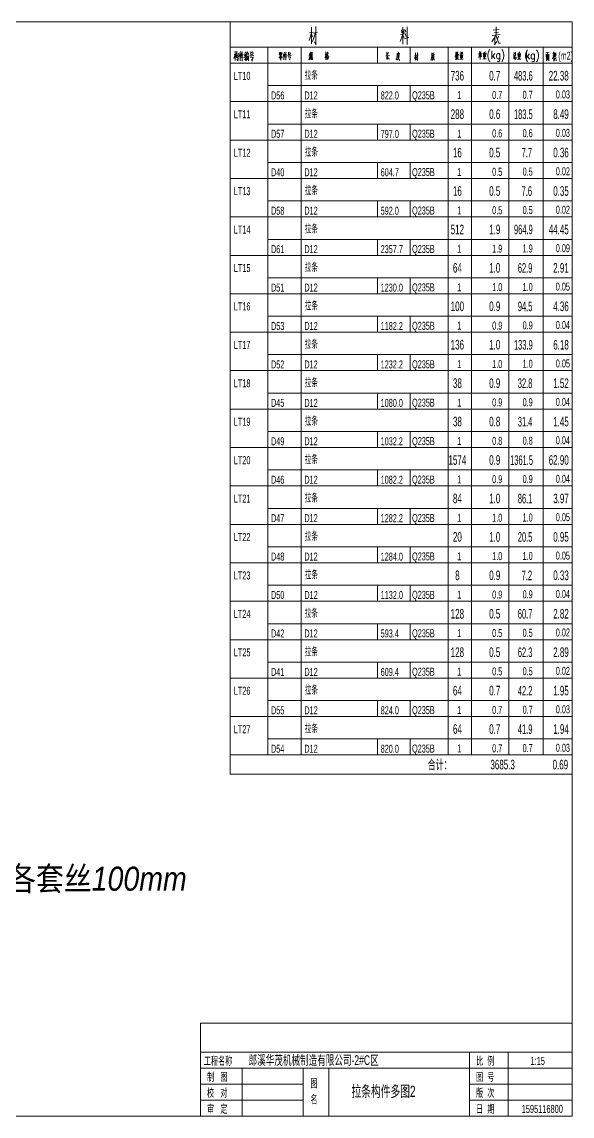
# Model space of a CAD drawing. Header units: millimetres. Extents: x 244 to 1338, y 137 to 547.
# Drawn here: x 1131.6 to 1337.8, y 137 to 547 of the extents above; entities that cross this region are included whole.
import ezdxf

# ---------------------------------------------------------------- set-up
doc = ezdxf.new("R2010")
doc.units = ezdxf.units.MM
doc.linetypes.add('XKITLINE00', pattern=[0])
doc.layers.add('DrawingSheet', color=5, linetype='Continuous', lineweight=0)
doc.layers.add('OtherObjectType', color=1, linetype='Continuous', lineweight=0)
doc.styles.add('Arial Italic', font='ariali.ttf')
doc.styles.add('宋体', font='arial.ttf')

msp = doc.modelspace()

# ---------------------------------------------------------------- linework, layer by layer
at = {"layer": 'DrawingSheet', "color": 5, "linetype": 'XKITLINE00', "lineweight": 0}
for p, q in [((1337.76, 546.98), (753.76, 546.98)), ((1337.76, 136.98), (1337.76, 546.98)), ((753.76, 136.98), (1337.76, 136.98))]:
    msp.add_line(p, q, dxfattribs=at)
at = {"layer": 'OtherObjectType', "color": 6, "linetype": 'XKITLINE00', "lineweight": 0}
for p, q in [((1209.6, 546.98), (1209.6, 531.5)), ((1209.6, 537.5), (1337.76, 537.5)), ((1223.76, 537.5), (1223.76, 531.5)), ((1236.24, 537.5), (1236.24, 531.5)), ((1264.8, 537.5), (1264.8, 531.5)), ((1277.04, 537.5), (1277.04, 531.5)), ((1291.32, 537.5), (1291.32, 531.5)), ((1300.08, 537.5), (1300.08, 531.5)), ((1314, 537.5), (1314, 531.5)), ((1326.96, 537.5), (1326.96, 531.5)), ((1209.6, 531.5), (1209.6, 523.1)), ((1337.76, 531.5), (1209.6, 531.5)), ((1223.76, 531.5), (1223.76, 523.1)), ((1236.24, 531.5), (1236.24, 523.1)), ((1291.32, 531.5), (1291.32, 523.1)), ((1300.08, 531.5), (1300.08, 523.1)), ((1314, 531.5), (1314, 523.1)), ((1326.96, 531.5), (1326.96, 523.1)), ((1209.6, 523.1), (1209.6, 517.1)), ((1223.76, 523.1), (1223.76, 517.1)), ((1223.76, 523.1), (1337.76, 523.1)), ((1236.24, 523.1), (1236.24, 517.1)), ((1264.8, 523.1), (1264.8, 517.1)), ((1277.04, 523.1), (1277.04, 517.1)), ((1291.32, 523.1), (1291.32, 517.1)), ((1300.08, 523.1), (1300.08, 517.1)), ((1314, 523.1), (1314, 517.1)), ((1326.96, 523.1), (1326.96, 517.1)), ((1209.6, 517.1), (1209.6, 508.7)), ((1337.76, 517.1), (1209.6, 517.1)), ((1223.76, 517.1), (1337.76, 517.1)), ((1223.76, 517.1), (1223.76, 508.7)), ((1236.24, 517.1), (1236.24, 508.7)), ((1291.32, 517.1), (1291.32, 508.7)), ((1300.08, 517.1), (1300.08, 508.7)), ((1314, 517.1), (1314, 508.7)), ((1326.96, 517.1), (1326.96, 508.7)), ((1209.6, 508.7), (1209.6, 502.7)), ((1223.76, 508.7), (1223.76, 502.7)), ((1223.76, 508.7), (1337.76, 508.7)), ((1236.24, 508.7), (1236.24, 502.7)), ((1264.8, 508.7), (1264.8, 502.7)), ((1277.04, 508.7), (1277.04, 502.7)), ((1291.32, 508.7), (1291.32, 502.7)), ((1300.08, 508.7), (1300.08, 502.7)), ((1314, 508.7), (1314, 502.7)), ((1326.96, 508.7), (1326.96, 502.7)), ((1209.6, 502.7), (1209.6, 494.3)), ((1337.76, 502.7), (1209.6, 502.7)), ((1223.76, 502.7), (1337.76, 502.7)), ((1223.76, 502.7), (1223.76, 494.3)), ((1236.24, 502.7), (1236.24, 494.3)), ((1291.32, 502.7), (1291.32, 494.3)), ((1300.08, 502.7), (1300.08, 494.3)), ((1314, 502.7), (1314, 494.3)), ((1326.96, 502.7), (1326.96, 494.3)), ((1209.6, 494.3), (1209.6, 488.3)), ((1223.76, 494.3), (1223.76, 488.3)), ((1223.76, 494.3), (1337.76, 494.3)), ((1236.24, 494.3), (1236.24, 488.3)), ((1264.8, 494.3), (1264.8, 488.3)), ((1277.04, 494.3), (1277.04, 488.3)), ((1291.32, 494.3), (1291.32, 488.3)), ((1300.08, 494.3), (1300.08, 488.3)), ((1314, 494.3), (1314, 488.3)), ((1326.96, 494.3), (1326.96, 488.3)), ((1209.6, 488.3), (1209.6, 479.9)), ((1337.76, 488.3), (1209.6, 488.3)), ((1223.76, 488.3), (1337.76, 488.3)), ((1223.76, 488.3), (1223.76, 479.9)), ((1236.24, 488.3), (1236.24, 479.9)), ((1291.32, 488.3), (1291.32, 479.9)), ((1300.08, 488.3), (1300.08, 479.9)), ((1314, 488.3), (1314, 479.9)), ((1326.96, 488.3), (1326.96, 479.9)), ((1209.6, 479.9), (1209.6, 473.9)), ((1223.76, 479.9), (1223.76, 473.9)), ((1223.76, 479.9), (1337.76, 479.9)), ((1236.24, 479.9), (1236.24, 473.9)), ((1264.8, 479.9), (1264.8, 473.9)), ((1277.04, 479.9), (1277.04, 473.9)), ((1291.32, 479.9), (1291.32, 473.9)), ((1300.08, 479.9), (1300.08, 473.9)), ((1314, 479.9), (1314, 473.9)), ((1326.96, 479.9), (1326.96, 473.9)), ((1209.6, 473.9), (1209.6, 465.5)), ((1337.76, 473.9), (1209.6, 473.9)), ((1223.76, 473.9), (1337.76, 473.9)), ((1223.76, 473.9), (1223.76, 465.5)), ((1236.24, 473.9), (1236.24, 465.5)), ((1291.32, 473.9), (1291.32, 465.5)), ((1300.08, 473.9), (1300.08, 465.5)), ((1314, 473.9), (1314, 465.5)), ((1326.96, 473.9), (1326.96, 465.5)), ((1209.6, 465.5), (1209.6, 459.5)), ((1223.76, 465.5), (1223.76, 459.5)), ((1223.76, 465.5), (1337.76, 465.5)), ((1236.24, 465.5), (1236.24, 459.5)), ((1264.8, 465.5), (1264.8, 459.5)), ((1277.04, 465.5), (1277.04, 459.5)), ((1291.32, 465.5), (1291.32, 459.5)), ((1300.08, 465.5), (1300.08, 459.5)), ((1314, 465.5), (1314, 459.5)), ((1326.96, 465.5), (1326.96, 459.5)), ((1209.6, 459.5), (1209.6, 451.1)), ((1337.76, 459.5), (1209.6, 459.5)), ((1223.76, 459.5), (1337.76, 459.5)), ((1223.76, 459.5), (1223.76, 451.1)), ((1236.24, 459.5), (1236.24, 451.1)), ((1291.32, 459.5), (1291.32, 451.1)), ((1300.08, 459.5), (1300.08, 451.1)), ((1314, 459.5), (1314, 451.1)), ((1326.96, 459.5), (1326.96, 451.1)), ((1209.6, 451.1), (1209.6, 445.1)), ((1223.76, 451.1), (1223.76, 445.1)), ((1223.76, 451.1), (1337.76, 451.1)), ((1236.24, 451.1), (1236.24, 445.1)), ((1264.8, 451.1), (1264.8, 445.1)), ((1277.04, 451.1), (1277.04, 445.1)), ((1291.32, 451.1), (1291.32, 445.1)), ((1300.08, 451.1), (1300.08, 445.1)), ((1314, 451.1), (1314, 445.1)), ((1326.96, 451.1), (1326.96, 445.1)), ((1209.6, 445.1), (1209.6, 436.7)), ((1337.76, 445.1), (1209.6, 445.1)), ((1223.76, 445.1), (1337.76, 445.1)), ((1223.76, 445.1), (1223.76, 436.7)), ((1236.24, 445.1), (1236.24, 436.7)), ((1291.32, 445.1), (1291.32, 436.7)), ((1300.08, 445.1), (1300.08, 436.7)), ((1314, 445.1), (1314, 436.7)), ((1326.96, 445.1), (1326.96, 436.7)), ((1209.6, 436.7), (1209.6, 430.7)), ((1223.76, 436.7), (1223.76, 430.7)), ((1223.76, 436.7), (1337.76, 436.7)), ((1236.24, 436.7), (1236.24, 430.7)), ((1264.8, 436.7), (1264.8, 430.7)), ((1277.04, 436.7), (1277.04, 430.7)), ((1291.32, 436.7), (1291.32, 430.7)), ((1300.08, 436.7), (1300.08, 430.7)), ((1314, 436.7), (1314, 430.7)), ((1326.96, 436.7), (1326.96, 430.7)), ((1209.6, 430.7), (1209.6, 422.3)), ((1337.76, 430.7), (1209.6, 430.7)), ((1223.76, 430.7), (1337.76, 430.7)), ((1223.76, 430.7), (1223.76, 422.3)), ((1236.24, 430.7), (1236.24, 422.3)), ((1291.32, 430.7), (1291.32, 422.3)), ((1300.08, 430.7), (1300.08, 422.3)), ((1314, 430.7), (1314, 422.3)), ((1326.96, 430.7), (1326.96, 422.3)), ((1209.6, 422.3), (1209.6, 416.3)), ((1223.76, 422.3), (1223.76, 416.3)), ((1223.76, 422.3), (1337.76, 422.3)), ((1236.24, 422.3), (1236.24, 416.3)), ((1264.8, 422.3), (1264.8, 416.3)), ((1277.04, 422.3), (1277.04, 416.3)), ((1291.32, 422.3), (1291.32, 416.3)), ((1300.08, 422.3), (1300.08, 416.3)), ((1314, 422.3), (1314, 416.3)), ((1326.96, 422.3), (1326.96, 416.3)), ((1209.6, 416.3), (1209.6, 407.9)), ((1337.76, 416.3), (1209.6, 416.3)), ((1223.76, 416.3), (1337.76, 416.3)), ((1223.76, 416.3), (1223.76, 407.9)), ((1236.24, 416.3), (1236.24, 407.9)), ((1291.32, 416.3), (1291.32, 407.9)), ((1300.08, 416.3), (1300.08, 407.9)), ((1314, 416.3), (1314, 407.9)), ((1326.96, 416.3), (1326.96, 407.9)), ((1209.6, 407.9), (1209.6, 401.9)), ((1223.76, 407.9), (1223.76, 401.9)), ((1223.76, 407.9), (1337.76, 407.9)), ((1236.24, 407.9), (1236.24, 401.9)), ((1264.8, 407.9), (1264.8, 401.9)), ((1277.04, 407.9), (1277.04, 401.9)), ((1291.32, 407.9), (1291.32, 401.9)), ((1300.08, 407.9), (1300.08, 401.9)), ((1314, 407.9), (1314, 401.9)), ((1326.96, 407.9), (1326.96, 401.9)), ((1209.6, 401.9), (1209.6, 393.5)), ((1337.76, 401.9), (1209.6, 401.9)), ((1223.76, 401.9), (1337.76, 401.9)), ((1223.76, 401.9), (1223.76, 393.5)), ((1236.24, 401.9), (1236.24, 393.5)), ((1291.32, 401.9), (1291.32, 393.5)), ((1300.08, 401.9), (1300.08, 393.5)), ((1314, 401.9), (1314, 393.5)), ((1326.96, 401.9), (1326.96, 393.5)), ((1209.6, 393.5), (1209.6, 387.5)), ((1223.76, 393.5), (1223.76, 387.5)), ((1223.76, 393.5), (1337.76, 393.5)), ((1236.24, 393.5), (1236.24, 387.5)), ((1264.8, 393.5), (1264.8, 387.5)), ((1277.04, 393.5), (1277.04, 387.5)), ((1291.32, 393.5), (1291.32, 387.5)), ((1300.08, 393.5), (1300.08, 387.5)), ((1314, 393.5), (1314, 387.5)), ((1326.96, 393.5), (1326.96, 387.5)), ((1209.6, 387.5), (1209.6, 379.1)), ((1337.76, 387.5), (1209.6, 387.5)), ((1223.76, 387.5), (1337.76, 387.5)), ((1223.76, 387.5), (1223.76, 379.1)), ((1236.24, 387.5), (1236.24, 379.1)), ((1291.32, 387.5), (1291.32, 379.1)), ((1300.08, 387.5), (1300.08, 379.1)), ((1314, 387.5), (1314, 379.1)), ((1326.96, 387.5), (1326.96, 379.1)), ((1209.6, 379.1), (1209.6, 373.1)), ((1223.76, 379.1), (1223.76, 373.1)), ((1223.76, 379.1), (1337.76, 379.1)), ((1236.24, 379.1), (1236.24, 373.1)), ((1264.8, 379.1), (1264.8, 373.1)), ((1277.04, 379.1), (1277.04, 373.1)), ((1291.32, 379.1), (1291.32, 373.1)), ((1300.08, 379.1), (1300.08, 373.1)), ((1314, 379.1), (1314, 373.1)), ((1326.96, 379.1), (1326.96, 373.1)), ((1209.6, 373.1), (1209.6, 364.7)), ((1337.76, 373.1), (1209.6, 373.1)), ((1223.76, 373.1), (1337.76, 373.1)), ((1223.76, 373.1), (1223.76, 364.7)), ((1236.24, 373.1), (1236.24, 364.7)), ((1291.32, 373.1), (1291.32, 364.7)), ((1300.08, 373.1), (1300.08, 364.7)), ((1314, 373.1), (1314, 364.7)), ((1326.96, 373.1), (1326.96, 364.7)), ((1209.6, 364.7), (1209.6, 358.7)), ((1223.76, 364.7), (1223.76, 358.7)), ((1223.76, 364.7), (1337.76, 364.7)), ((1236.24, 364.7), (1236.24, 358.7)), ((1264.8, 364.7), (1264.8, 358.7)), ((1277.04, 364.7), (1277.04, 358.7)), ((1291.32, 364.7), (1291.32, 358.7)), ((1300.08, 364.7), (1300.08, 358.7)), ((1314, 364.7), (1314, 358.7)), ((1326.96, 364.7), (1326.96, 358.7)), ((1209.6, 358.7), (1209.6, 350.3)), ((1337.76, 358.7), (1209.6, 358.7)), ((1223.76, 358.7), (1337.76, 358.7)), ((1223.76, 358.7), (1223.76, 350.3)), ((1236.24, 358.7), (1236.24, 350.3)), ((1291.32, 358.7), (1291.32, 350.3)), ((1300.08, 358.7), (1300.08, 350.3)), ((1314, 358.7), (1314, 350.3)), ((1326.96, 358.7), (1326.96, 350.3)), ((1209.6, 350.3), (1209.6, 344.3)), ((1223.76, 350.3), (1223.76, 344.3)), ((1223.76, 350.3), (1337.76, 350.3)), ((1236.24, 350.3), (1236.24, 344.3)), ((1264.8, 350.3), (1264.8, 344.3)), ((1277.04, 350.3), (1277.04, 344.3)), ((1291.32, 350.3), (1291.32, 344.3)), ((1300.08, 350.3), (1300.08, 344.3)), ((1314, 350.3), (1314, 344.3)), ((1326.96, 350.3), (1326.96, 344.3)), ((1209.6, 344.3), (1209.6, 335.9)), ((1337.76, 344.3), (1209.6, 344.3)), ((1223.76, 344.3), (1337.76, 344.3)), ((1223.76, 344.3), (1223.76, 335.9)), ((1236.24, 344.3), (1236.24, 335.9)), ((1291.32, 344.3), (1291.32, 335.9)), ((1300.08, 344.3), (1300.08, 335.9)), ((1314, 344.3), (1314, 335.9)), ((1326.96, 344.3), (1326.96, 335.9)), ((1209.6, 335.9), (1209.6, 329.9)), ((1223.76, 335.9), (1223.76, 329.9)), ((1223.76, 335.9), (1337.76, 335.9)), ((1236.24, 335.9), (1236.24, 329.9)), ((1264.8, 335.9), (1264.8, 329.9)), ((1277.04, 335.9), (1277.04, 329.9)), ((1291.32, 335.9), (1291.32, 329.9)), ((1300.08, 335.9), (1300.08, 329.9)), ((1314, 335.9), (1314, 329.9)), ((1326.96, 335.9), (1326.96, 329.9)), ((1209.6, 329.9), (1209.6, 321.5)), ((1337.76, 329.9), (1209.6, 329.9)), ((1223.76, 329.9), (1337.76, 329.9)), ((1223.76, 329.9), (1223.76, 321.5)), ((1236.24, 329.9), (1236.24, 321.5)), ((1291.32, 329.9), (1291.32, 321.5)), ((1300.08, 329.9), (1300.08, 321.5)), ((1314, 329.9), (1314, 321.5)), ((1326.96, 329.9), (1326.96, 321.5)), ((1209.6, 321.5), (1209.6, 315.5)), ((1223.76, 321.5), (1223.76, 315.5)), ((1223.76, 321.5), (1337.76, 321.5)), ((1236.24, 321.5), (1236.24, 315.5)), ((1264.8, 321.5), (1264.8, 315.5)), ((1277.04, 321.5), (1277.04, 315.5)), ((1291.32, 321.5), (1291.32, 315.5)), ((1300.08, 321.5), (1300.08, 315.5)), ((1314, 321.5), (1314, 315.5)), ((1326.96, 321.5), (1326.96, 315.5)), ((1209.6, 315.5), (1209.6, 307.1)), ((1337.76, 315.5), (1209.6, 315.5)), ((1223.76, 315.5), (1337.76, 315.5)), ((1223.76, 315.5), (1223.76, 307.1)), ((1236.24, 315.5), (1236.24, 307.1)), ((1291.32, 315.5), (1291.32, 307.1)), ((1300.08, 315.5), (1300.08, 307.1)), ((1314, 315.5), (1314, 307.1)), ((1326.96, 315.5), (1326.96, 307.1)), ((1209.6, 307.1), (1209.6, 301.1)), ((1223.76, 307.1), (1223.76, 301.1)), ((1223.76, 307.1), (1337.76, 307.1)), ((1236.24, 307.1), (1236.24, 301.1)), ((1264.8, 307.1), (1264.8, 301.1)), ((1277.04, 307.1), (1277.04, 301.1)), ((1291.32, 307.1), (1291.32, 301.1)), ((1300.08, 307.1), (1300.08, 301.1)), ((1314, 307.1), (1314, 301.1)), ((1326.96, 307.1), (1326.96, 301.1)), ((1209.6, 301.1), (1209.6, 292.7)), ((1337.76, 301.1), (1209.6, 301.1)), ((1223.76, 301.1), (1337.76, 301.1)), ((1223.76, 301.1), (1223.76, 292.7)), ((1236.24, 301.1), (1236.24, 292.7)), ((1291.32, 301.1), (1291.32, 292.7)), ((1300.08, 301.1), (1300.08, 292.7)), ((1314, 301.1), (1314, 292.7)), ((1326.96, 301.1), (1326.96, 292.7)), ((1209.6, 292.7), (1209.6, 286.7)), ((1223.76, 292.7), (1223.76, 286.7)), ((1223.76, 292.7), (1337.76, 292.7)), ((1236.24, 292.7), (1236.24, 286.7)), ((1264.8, 292.7), (1264.8, 286.7)), ((1277.04, 292.7), (1277.04, 286.7)), ((1291.32, 292.7), (1291.32, 286.7)), ((1300.08, 292.7), (1300.08, 286.7)), ((1314, 292.7), (1314, 286.7)), ((1326.96, 292.7), (1326.96, 286.7)), ((1209.6, 286.7), (1209.6, 278.3)), ((1337.76, 286.7), (1209.6, 286.7)), ((1223.76, 286.7), (1337.76, 286.7)), ((1223.76, 286.7), (1223.76, 278.3)), ((1236.24, 286.7), (1236.24, 278.3)), ((1291.32, 286.7), (1291.32, 278.3)), ((1300.08, 286.7), (1300.08, 278.3)), ((1314, 286.7), (1314, 278.3)), ((1326.96, 286.7), (1326.96, 278.3)), ((1209.6, 278.3), (1209.6, 272.3)), ((1223.76, 278.3), (1223.76, 272.3)), ((1223.76, 278.3), (1337.76, 278.3)), ((1236.24, 278.3), (1236.24, 272.3)), ((1264.8, 278.3), (1264.8, 272.3)), ((1277.04, 278.3), (1277.04, 272.3)), ((1291.32, 278.3), (1291.32, 272.3)), ((1300.08, 278.3), (1300.08, 272.3)), ((1314, 278.3), (1314, 272.3)), ((1326.96, 278.3), (1326.96, 272.3)), ((1209.6, 272.3), (1209.6, 265.1)), ((1209.6, 272.3), (1337.76, 272.3)), ((1223.76, 272.3), (1337.76, 272.3)), ((1209.6, 265.1), (1337.76, 265.1))]:
    msp.add_line(p, q, dxfattribs=at)
at = {"layer": 'OtherObjectType', "color": 2, "linetype": 'XKITLINE00', "lineweight": 0}
for p, q in [((1239.24, 540.06), (1240.12, 542.87)), ((1240.72, 543.19), (1239.33, 542.87)), ((1240.12, 538.72), (1240.12, 545.05)), ((1240.64, 541.39), (1240.12, 542.44)), ((1240.9, 542.81), (1242.35, 543.11)), ((1241.68, 542.96), (1241.02, 540.96)), ((1241.8, 545.25), (1241.8, 538.34)), ((1273.5, 542.21), (1275.01, 542.5)), ((1273.79, 544.01), (1274.02, 542.87)), ((1274.4, 542.35), (1273.9, 540.87)), ((1274.4, 545.05), (1274.4, 538.63)), ((1274.4, 542.06), (1274.83, 541.1)), ((1274.89, 544.15), (1274.57, 542.44)), ((1274.78, 540.58), (1276.63, 541.25)), ((1275.24, 544.06), (1275.5, 543.19)), ((1275.24, 542.67), (1275.56, 541.54)), ((1275.97, 538.49), (1275.97, 545.11)), ((1310.8, 542.21), (1307.84, 541.83)), ((1308.22, 543.86), (1310.45, 544.15)), ((1308.51, 542.87), (1310.13, 543.11)), ((1309.23, 541.97), (1308.62, 540.87)), ((1309.23, 541.83), (1310.25, 539.07)), ((1309.29, 545.11), (1309.29, 542.06)), ((1310.28, 541.62), (1309.73, 540.49)), ((1241.02, 540.96), (1240.46, 539.68)), ((1241.8, 538.34), (1241.19, 539.53)), ((1273.9, 540.87), (1273.38, 539.68)), ((1308.62, 540.87), (1307.66, 539.45)), ((1308.74, 538.4), (1309.52, 539.68)), ((1308.85, 541.1), (1308.85, 538.58)), ((1310.25, 539.07), (1310.92, 539.07)), ((1198.56, 171.78), (1337.76, 171.78)), ((1198.56, 171.78), (1198.56, 136.98)), ((1337.76, 171.78), (1337.76, 136.98)), ((1198.56, 136.98), (1337.76, 136.98))]:
    msp.add_line(p, q, dxfattribs=at)
at = {"layer": 'OtherObjectType', "color": 4, "linetype": 'XKITLINE00', "lineweight": 0}
for p, q in [((1211.04, 533.27), (1211.53, 534.78)), ((1211.86, 534.93), (1211.1, 534.78)), ((1211.53, 535.96), (1211.53, 532.48)), ((1211.53, 534.45), (1211.76, 534.14)), ((1211.8, 534.06), (1211.99, 534.86)), ((1212.32, 533.62), (1211.86, 533.46)), ((1211.93, 533.5), (1212.21, 534.53)), ((1211.99, 534.86), (1212.19, 535.96)), ((1211.99, 534.89), (1212.69, 535.05)), ((1212.44, 533.35), (1212.24, 533.89)), ((1212.59, 533.42), (1212.48, 532.34)), ((1212.69, 535.2), (1212.59, 533.42)), ((1213.58, 535.88), (1212.96, 534.06)), ((1213.35, 535.13), (1213.35, 532.38)), ((1213.54, 533.62), (1214.7, 533.77)), ((1213.79, 534.57), (1213.6, 533.85)), ((1213.87, 535.4), (1213.79, 534.57)), ((1213.81, 534.57), (1214.59, 534.68)), ((1214.18, 535.92), (1214.18, 532.26)), ((1214.97, 534.37), (1215.36, 534.57)), ((1215.48, 533.89), (1214.97, 533.58)), ((1214.97, 532.9), (1215.48, 533.42)), ((1215.36, 535.73), (1215.03, 534.41)), ((1215.48, 534.86), (1215.03, 533.62)), ((1215.57, 533.19), (1215.3, 532.44)), ((1215.69, 533.89), (1215.57, 533.19)), ((1215.75, 535.53), (1215.69, 533.89)), ((1216.46, 534.68), (1215.71, 534.57)), ((1215.75, 532.51), (1215.71, 534.22)), ((1215.75, 535.2), (1216.43, 535.32)), ((1215.75, 534.02), (1216.54, 534.14)), ((1215.92, 533.38), (1216.41, 533.46)), ((1216.02, 534.02), (1216.02, 532.71)), ((1216.04, 535.92), (1216.2, 535.46)), ((1216.25, 532.71), (1216.29, 534.1)), ((1216.46, 535.4), (1216.41, 534.68)), ((1216.58, 534.22), (1216.52, 532.34)), ((1216.97, 534.26), (1218.52, 534.41)), ((1218.19, 533.73), (1217.35, 533.58)), ((1217.41, 535.88), (1217.41, 534.6)), ((1217.41, 535.57), (1218.12, 535.7)), ((1218.19, 534.86), (1217.41, 534.78)), ((1217.53, 534.29), (1217.41, 533.62)), ((1218.21, 533.85), (1217.86, 532.22)), ((1218.19, 535.8), (1218.13, 534.86)), ((1228.27, 533.88), (1227.84, 533.34)), ((1228.08, 535.33), (1227.98, 534.71)), ((1228.06, 535.14), (1229.12, 535.29)), ((1228.15, 534.83), (1228.42, 534.91)), ((1228.15, 534.54), (1228.42, 534.6)), ((1228.17, 535.47), (1228.97, 535.6)), ((1228.6, 534.48), (1228.27, 533.88)), ((1228.35, 533.45), (1228.81, 533.55)), ((1228.37, 533.14), (1228.77, 532.68)), ((1228.46, 533.98), (1228.62, 533.69)), ((1228.87, 533.61), (1228.54, 532.95)), ((1228.56, 535.51), (1228.56, 534.58)), ((1228.56, 534.36), (1229.16, 533.55)), ((1228.7, 534.91), (1228.97, 534.96)), ((1228.7, 534.6), (1228.97, 534.67)), ((1229.14, 535.39), (1229.04, 534.91)), ((1229.16, 533.55), (1229.26, 533.55)), ((1229.97, 535.62), (1229.47, 534.11)), ((1229.78, 535), (1229.78, 532.72)), ((1230.03, 534.18), (1229.89, 533.58)), ((1229.95, 533.74), (1230.92, 533.88)), ((1230.11, 534.88), (1230.03, 534.18)), ((1230.19, 534.54), (1230.83, 534.64)), ((1230.48, 535.66), (1230.48, 532.62)), ((1231.17, 534.27), (1232.45, 534.4)), ((1232.18, 533.84), (1231.5, 533.71)), ((1231.54, 535.62), (1231.54, 534.58)), ((1231.54, 535.37), (1232.16, 535.43)), ((1232.18, 534.77), (1231.54, 534.71)), ((1231.64, 534.31), (1231.54, 533.74)), ((1231.91, 532.58), (1231.7, 533.11)), ((1232.22, 533.94), (1231.91, 532.58)), ((1232.18, 535.56), (1232.14, 534.77)), ((1239.36, 533.38), (1239.12, 532.78)), ((1239.78, 534.41), (1239.16, 534.29)), ((1239.22, 534.88), (1239.74, 534.97)), ((1239.51, 534.27), (1239.36, 533.38)), ((1239.74, 533.19), (1239.43, 532.82)), ((1239.47, 534.06), (1239.72, 533.5)), ((1239.57, 535.55), (1239.51, 534.27)), ((1240, 533.89), (1239.74, 533.19)), ((1239.88, 535.71), (1239.88, 533.95)), ((1240.36, 535.53), (1239.88, 535.48)), ((1240.13, 535.09), (1240, 533.89)), ((1240.15, 534.12), (1240.15, 533.06)), ((1240.15, 533.06), (1240.23, 532.92)), ((1240.32, 533.95), (1240.36, 535.67)), ((1240.52, 532.92), (1240.5, 533.62)), ((1245.55, 534.72), (1245.2, 533.52)), ((1245.26, 534.72), (1245.76, 534.86)), ((1245.55, 535.8), (1245.55, 532.86)), ((1245.55, 535.71), (1245.55, 532.82)), ((1245.55, 534.53), (1245.72, 534.12)), ((1246.03, 534.31), (1245.67, 533.71)), ((1246.07, 535.8), (1245.82, 534.68)), ((1245.96, 535.2), (1246.42, 535.32)), ((1245.98, 533.93), (1245.98, 532.82)), ((1245.98, 533.79), (1246.4, 533.85)), ((1245.98, 533.06), (1246.42, 533.13)), ((1246, 534.95), (1246.5, 533.93)), ((1246.17, 534.64), (1246.03, 534.31)), ((1246.46, 535.38), (1246.17, 534.64)), ((1246.4, 533.95), (1246.38, 533.13)), ((1246.5, 533.93), (1246.69, 533.93)), ((1267.92, 534.25), (1269.3, 534.45)), ((1268.72, 533.5), (1268.29, 532.9)), ((1268.37, 535.65), (1268.37, 532.99)), ((1268.72, 535.08), (1268.37, 534.62)), ((1268.56, 534.31), (1269.03, 533.09)), ((1268.95, 535.57), (1268.72, 535.08)), ((1269.03, 533.09), (1269.3, 533.13)), ((1272.03, 533.28), (1271.83, 532.76)), ((1272.18, 534.29), (1272.03, 533.28)), ((1272.05, 532.7), (1272.67, 533.26)), ((1272.22, 535.32), (1272.18, 534.29)), ((1272.22, 535.05), (1273.21, 535.22)), ((1272.24, 534.52), (1273.21, 534.64)), ((1272.42, 533.83), (1272.92, 533.92)), ((1272.42, 533.65), (1273.11, 532.7)), ((1272.49, 535.05), (1272.49, 534.06)), ((1272.49, 534.16), (1272.9, 534.21)), ((1272.57, 535.78), (1272.69, 535.24)), ((1272.67, 533.26), (1272.82, 533.56)), ((1272.82, 533.56), (1272.94, 534.02)), ((1272.84, 534.21), (1272.86, 535.08)), ((1278.72, 533.22), (1279.13, 534.48)), ((1279.4, 534.61), (1278.78, 534.48)), ((1279.13, 532.62), (1279.13, 535.44)), ((1279.34, 533.82), (1279.13, 534.28)), ((1279.52, 533.5), (1279.27, 532.94)), ((1279.46, 534.44), (1280.12, 534.57)), ((1279.81, 534.4), (1279.52, 533.5)), ((1279.87, 535.54), (1279.87, 532.46)), ((1285.07, 533.45), (1284.88, 532.66)), ((1285.15, 534.24), (1285.07, 533.45)), ((1285.17, 535.44), (1285.15, 534.24)), ((1286.02, 535.41), (1285.17, 535.12)), ((1285.23, 534.57), (1286.22, 534.81)), ((1285.38, 534.34), (1285.38, 533.26)), ((1285.96, 534.24), (1285.38, 534.11)), ((1285.62, 533.26), (1285.48, 532.85)), ((1285.69, 533.86), (1285.62, 533.26)), ((1285.65, 534.19), (1285.67, 535.17)), ((1285.73, 533.26), (1286.18, 532.6)), ((1286, 534.42), (1285.96, 533.22)), ((1294.37, 534.88), (1293.96, 533.98)), ((1294.04, 534.84), (1294.76, 534.97)), ((1294.04, 533.77), (1294.54, 533.95)), ((1294.33, 533.15), (1294.1, 532.88)), ((1294.14, 535.49), (1294.25, 535.03)), ((1294.35, 534.18), (1294.2, 533.48)), ((1294.2, 533.48), (1294.62, 533.15)), ((1294.49, 533.56), (1294.33, 533.15)), ((1294.37, 535.77), (1294.37, 534.24)), ((1294.37, 534.8), (1294.66, 534.37)), ((1294.58, 534.14), (1294.49, 533.56)), ((1294.62, 535.59), (1294.53, 534.93)), ((1294.85, 533.35), (1294.54, 532.82)), ((1294.8, 534.74), (1294.66, 534.12)), ((1294.72, 534.37), (1295.13, 532.96)), ((1294.87, 535.15), (1294.8, 534.74)), ((1294.8, 534.74), (1295.28, 534.84)), ((1294.99, 533.95), (1294.85, 533.35)), ((1294.93, 535.77), (1294.87, 535.15)), ((1295.07, 534.8), (1294.99, 533.95)), ((1295.61, 534.55), (1296.98, 534.64)), ((1295.92, 533.29), (1296.71, 533.35)), ((1296, 534.41), (1296, 533.52)), ((1296, 534.24), (1296.71, 534.31)), ((1296.71, 533.68), (1296, 533.62)), ((1296.02, 535.73), (1296.02, 534.78)), ((1296.02, 535.53), (1296.71, 535.59)), ((1296.02, 535.2), (1296.62, 535.26)), ((1296.71, 534.97), (1296.02, 534.91)), ((1296.09, 533.95), (1296.58, 533.98)), ((1296.35, 534.28), (1296.35, 532.96)), ((1296.73, 535.67), (1296.69, 534.97)), ((1296.73, 534.41), (1296.69, 533.68)), ((1302.6, 533.81), (1304, 533.96)), ((1302.95, 535.26), (1302.95, 534.1)), ((1303.71, 535.2), (1302.95, 535.08)), ((1302.95, 534.19), (1303.75, 534.29)), ((1303.03, 535.86), (1303.2, 535.3)), ((1303.05, 534.7), (1303.61, 534.76)), ((1303.34, 532.94), (1303.34, 535.12)), ((1303.61, 535.88), (1303.4, 535.2)), ((1303.73, 535.26), (1303.67, 534.29)), ((1304.25, 534.99), (1305.64, 535.2)), ((1305.64, 533.11), (1304.29, 532.97)), ((1304.97, 535.55), (1304.52, 535.36)), ((1304.54, 534.83), (1304.6, 533.71)), ((1304.58, 534.7), (1305.37, 534.79)), ((1305.33, 533.54), (1304.58, 533.44)), ((1305.43, 534), (1304.6, 533.9)), ((1304.64, 534.29), (1305.24, 534.37)), ((1305.26, 535.82), (1304.97, 535.55)), ((1304.97, 535.55), (1304.97, 533.07)), ((1305.41, 534.97), (1305.33, 534.04)), ((1306.3, 535.39), (1306.19, 534.68)), ((1306.19, 534.68), (1306.19, 534.12)), ((1306.19, 534.12), (1306.3, 533.4)), ((1306.51, 535.96), (1306.3, 535.39)), ((1306.3, 533.4), (1306.51, 532.82)), ((1306.73, 536.4), (1306.51, 535.96)), ((1306.94, 536.67), (1306.73, 536.4)), ((1307.7, 536.11), (1307.7, 533.11)), ((1308.76, 535.1), (1307.7, 533.67)), ((1308.12, 534.25), (1308.86, 533.11)), ((1309.51, 534.68), (1309.4, 534.25)), ((1309.4, 534.25), (1309.4, 533.96)), ((1309.4, 533.96), (1309.51, 533.54)), ((1309.73, 534.97), (1309.51, 534.68)), ((1309.51, 533.54), (1309.73, 533.25)), ((1309.94, 535.1), (1309.73, 534.97)), ((1309.73, 533.25), (1309.94, 533.11)), ((1310.25, 535.1), (1309.94, 535.1)), ((1309.94, 533.11), (1310.25, 533.11)), ((1310.46, 534.97), (1310.25, 535.1)), ((1310.25, 533.11), (1310.46, 533.25)), ((1310.68, 534.68), (1310.46, 534.97)), ((1310.46, 533.25), (1310.68, 533.54)), ((1310.68, 535.1), (1310.68, 532.82)), ((1311.43, 536.67), (1311.64, 536.4)), ((1311.64, 536.4), (1311.86, 535.96)), ((1311.86, 535.96), (1312.07, 535.39)), ((1312.07, 533.4), (1311.86, 532.82)), ((1312.07, 535.39), (1312.19, 534.68)), ((1312.19, 534.12), (1312.07, 533.4)), ((1312.19, 534.68), (1312.19, 534.12)), ((1315.92, 533.78), (1315.8, 533.3)), ((1315.92, 535.64), (1316.12, 535.18)), ((1315.92, 533.88), (1316.18, 533.32)), ((1315.94, 535.04), (1315.94, 534.07)), ((1315.94, 534.91), (1316.6, 535)), ((1316.56, 534.38), (1315.94, 534.29)), ((1316.18, 533.32), (1316.39, 533.05)), ((1316.2, 534.02), (1316.43, 533.65)), ((1316.54, 535.66), (1316.39, 535)), ((1316.39, 533.05), (1316.72, 532.89)), ((1316.6, 535.08), (1316.54, 534.38)), ((1316.72, 532.89), (1316.62, 533.49)), ((1316.68, 533.88), (1316.89, 533.42)), ((1317.22, 534.87), (1318.6, 535.08)), ((1317.94, 535.43), (1317.49, 535.24)), ((1317.51, 534.71), (1317.57, 533.59)), ((1317.53, 534.58), (1318.32, 534.67)), ((1318.31, 533.42), (1317.53, 533.32)), ((1318.4, 533.88), (1317.57, 533.78)), ((1317.61, 534.17), (1318.21, 534.25)), ((1318.23, 535.7), (1317.94, 535.43)), ((1317.94, 535.43), (1317.94, 532.95)), ((1318.38, 534.85), (1318.31, 533.92)), ((1320.45, 535.27), (1320.36, 534.56)), ((1320.36, 534.56), (1320.36, 534)), ((1320.36, 534), (1320.45, 533.28)), ((1320.67, 535.84), (1320.45, 535.27)), ((1320.45, 533.28), (1320.67, 532.7)), ((1320.65, 535.99), (1320.65, 532.99)), ((1321.73, 534.98), (1320.65, 533.55)), ((1320.9, 536.28), (1320.67, 535.84)), ((1321.11, 536.55), (1320.9, 536.28)), ((1321.07, 534.13), (1321.83, 532.99)), ((1322.47, 534.56), (1322.37, 534.13)), ((1322.37, 534.13), (1322.37, 533.84)), ((1322.37, 533.84), (1322.47, 533.42)), ((1322.68, 534.85), (1322.47, 534.56)), ((1322.47, 533.42), (1322.68, 533.13)), ((1322.89, 534.98), (1322.68, 534.85)), ((1322.68, 533.13), (1322.89, 532.99)), ((1323.22, 534.98), (1322.89, 534.98)), ((1323.43, 534.85), (1323.22, 534.98)), ((1323.22, 532.99), (1323.43, 533.13)), ((1323.65, 534.56), (1323.43, 534.85)), ((1323.43, 533.13), (1323.65, 533.42)), ((1323.65, 534.98), (1323.65, 532.7)), ((1324.4, 536.55), (1324.62, 536.28)), ((1324.62, 536.28), (1324.83, 535.84)), ((1324.83, 535.84), (1325.04, 535.27)), ((1325.04, 533.28), (1324.83, 532.7)), ((1325.04, 535.27), (1325.14, 534.56)), ((1325.14, 534), (1325.04, 533.28)), ((1325.14, 534.56), (1325.14, 534)), ((1329.21, 535.64), (1327.92, 535.44)), ((1328.1, 534.9), (1328.12, 532.34)), ((1329.05, 534.72), (1328.1, 534.56)), ((1328.4, 534.6), (1328.4, 532.72)), ((1328.64, 534.14), (1328.4, 534.06)), ((1328.4, 533.46), (1328.64, 533.56)), ((1328.47, 534.64), (1328.57, 535.56)), ((1328.74, 534.64), (1328.72, 532.76)), ((1328.99, 532.38), (1329.07, 534.94)), ((1330.69, 533.8), (1330.47, 533.1)), ((1330.53, 534.52), (1331.12, 534.68)), ((1331.07, 535.82), (1330.6, 535.1)), ((1330.87, 534.52), (1330.69, 533.8)), ((1330.87, 535.4), (1330.87, 532.26)), ((1330.87, 534.3), (1331.09, 533.84)), ((1331.34, 533.56), (1331.01, 532.22)), ((1331.23, 535.44), (1331.23, 533.84)), ((1331.23, 535.14), (1331.68, 535.28)), ((1331.68, 534.1), (1331.23, 533.98)), ((1331.61, 533.6), (1331.81, 532.34)), ((1331.71, 535.36), (1331.66, 534.1)), ((1212.48, 532.34), (1212.19, 532.98)), ((1216.52, 532.34), (1216.41, 532.67)), ((1217.86, 532.22), (1217.59, 532.86)), ((1240.23, 532.92), (1240.52, 532.92)), ((1273.11, 532.7), (1273.27, 532.7)), ((1279.87, 532.46), (1279.6, 532.99)), ((1285.48, 532.85), (1285.21, 532.56)), ((1295.13, 532.96), (1295.34, 532.96)), ((1295.69, 532.88), (1296.89, 532.98)), ((1306.51, 532.82), (1306.73, 532.39)), ((1306.73, 532.39), (1306.94, 532.1)), ((1309.94, 532.1), (1309.73, 532.26)), ((1310.25, 532.1), (1309.94, 532.1)), ((1310.46, 532.26), (1310.25, 532.1)), ((1310.58, 532.39), (1310.46, 532.26)), ((1310.68, 532.82), (1310.58, 532.39)), ((1311.64, 532.39), (1311.43, 532.1)), ((1311.86, 532.82), (1311.64, 532.39)), ((1318.6, 532.99), (1317.26, 532.85)), ((1320.67, 532.7), (1320.9, 532.27)), ((1320.9, 532.27), (1321.11, 531.98)), ((1322.89, 531.98), (1322.68, 532.14)), ((1322.89, 532.99), (1323.22, 532.99)), ((1323.22, 531.98), (1322.89, 531.98)), ((1323.43, 532.14), (1323.22, 531.98)), ((1323.55, 532.27), (1323.43, 532.14)), ((1323.65, 532.7), (1323.55, 532.27)), ((1324.62, 532.27), (1324.4, 531.98)), ((1324.83, 532.7), (1324.62, 532.27)), ((1328.12, 532.64), (1328.99, 532.8))]:
    msp.add_line(p, q, dxfattribs=at)
at = {"layer": 'OtherObjectType', "color": 3, "linetype": 'XKITLINE00', "lineweight": 0}
for p, q in [((1198.56, 160.98), (1337.76, 160.98)), ((1299.36, 160.98), (1299.36, 136.98)), ((1313.76, 160.98), (1313.76, 136.98)), ((1198.56, 154.98), (1337.76, 154.98)), ((1214.16, 154.98), (1214.16, 136.98)), ((1236.96, 154.98), (1236.96, 136.98)), ((1246.56, 154.98), (1246.56, 136.98)), ((1198.56, 148.98), (1236.96, 148.98)), ((1299.36, 148.98), (1337.76, 148.98)), ((1198.56, 142.98), (1236.96, 142.98)), ((1299.36, 142.98), (1337.76, 142.98))]:
    msp.add_line(p, q, dxfattribs=at)

# ---------------------------------------------------------------- texts
at = {"layer": 'OtherObjectType', "color": 4, "style": '宋体'}
for s, height, width, p in [('(m2)', 3, 0.51, (1332.6, 532.82)), ('736', 3.6, 0.595, (1292.28, 525.02)), ('0.7', 3.6, 0.595, (1306.69, 525.02)), ('22.38', 3.6, 0.595, (1329.01, 525.02)), ('288', 3.6, 0.595, (1292.28, 510.62)), ('0.6', 3.6, 0.595, (1306.69, 510.62)), ('8.49', 3.6, 0.595, (1330.69, 510.62)), ('16', 3.6, 0.595, (1293.12, 496.22)), ('0.5', 3.6, 0.595, (1306.69, 496.22)), ('0.36', 3.6, 0.595, (1330.69, 496.22)), ('16', 3.6, 0.595, (1293.12, 481.82)), ('0.5', 3.6, 0.595, (1306.69, 481.82)), ('0.35', 3.6, 0.595, (1330.69, 481.82)), ('512', 3.6, 0.595, (1292.28, 467.42)), ('1.9', 3.6, 0.595, (1306.69, 467.42)), ('44.45', 3.6, 0.595, (1329.01, 467.42)), ('64', 3.6, 0.595, (1293.12, 453.02)), ('1.0', 3.6, 0.595, (1306.69, 453.02)), ('2.91', 3.6, 0.595, (1330.69, 453.02)), ('100', 3.6, 0.595, (1292.28, 438.62)), ('0.9', 3.6, 0.595, (1306.69, 438.62)), ('4.36', 3.6, 0.595, (1330.69, 438.62)), ('136', 3.6, 0.595, (1292.28, 424.22)), ('1.0', 3.6, 0.595, (1306.69, 424.22)), ('6.18', 3.6, 0.595, (1330.69, 424.22)), ('38', 3.6, 0.595, (1293.12, 409.82)), ('0.9', 3.6, 0.595, (1306.69, 409.82)), ('1.52', 3.6, 0.595, (1330.69, 409.82)), ('38', 3.6, 0.595, (1293.12, 395.42)), ('0.8', 3.6, 0.595, (1306.69, 395.42)), ('1.45', 3.6, 0.595, (1330.69, 395.42)), ('1574', 3.6, 0.595, (1291.44, 381.02)), ('0.9', 3.6, 0.595, (1306.69, 381.02)), ('62.90', 3.6, 0.595, (1329.01, 381.02)), ('84', 3.6, 0.595, (1293.12, 366.62)), ('1.0', 3.6, 0.595, (1306.69, 366.62)), ('3.97', 3.6, 0.595, (1330.69, 366.62)), ('20', 3.6, 0.595, (1293.12, 352.22)), ('1.0', 3.6, 0.595, (1306.69, 352.22)), ('0.95', 3.6, 0.595, (1330.69, 352.22)), ('8', 3.6, 0.595, (1293.96, 337.82)), ('0.9', 3.6, 0.595, (1306.69, 337.82)), ('0.33', 3.6, 0.595, (1330.69, 337.82)), ('128', 3.6, 0.595, (1292.28, 323.42)), ('0.5', 3.6, 0.595, (1306.69, 323.42)), ('2.82', 3.6, 0.595, (1330.69, 323.42)), ('128', 3.6, 0.595, (1292.28, 309.02)), ('0.5', 3.6, 0.595, (1306.69, 309.02)), ('2.89', 3.6, 0.595, (1330.69, 309.02)), ('64', 3.6, 0.595, (1293.12, 294.62)), ('0.7', 3.6, 0.595, (1306.69, 294.62)), ('1.95', 3.6, 0.595, (1330.69, 294.62)), ('64', 3.6, 0.595, (1293.12, 280.22)), ('0.7', 3.6, 0.595, (1306.69, 280.22)), ('1.94', 3.6, 0.595, (1330.69, 280.22)), ('工程名称', 3, 0.6375, (1199.76, 156.18)), ('比  例', 3, 0.6375, (1301.76, 156.18)), ('制   图', 3, 0.6375, (1200.96, 150.18)), ('图  号', 3, 0.6375, (1301.76, 150.18)), ('校   对', 3, 0.6375, (1200.96, 144.18)), ('图', 3, 0.6375, (1239.72, 147.78)), ('版  次', 3, 0.6375, (1301.76, 144.18)), ('名', 3, 0.6375, (1239.72, 141.78)), ('审   定', 3, 0.6375, (1200.96, 138.18)), ('日  期', 3, 0.6375, (1301.76, 138.18))]:
    msp.add_text(s, height=height, dxfattribs=dict(at, width=width)).set_placement(p)
at = {"layer": 'OtherObjectType', "color": 7, "style": '宋体'}
for s, height, width, p in [('拉条', 3, 0.595, (1237.56, 525.62)), ('LT10', 3, 0.595, (1211.04, 525.26)), ('D56', 3, 0.595, (1224.96, 517.94)), ('D12', 3, 0.595, (1237.44, 517.94)), ('822.0', 3, 0.595, (1266.04, 517.93)), ('Q235B', 3, 0.595, (1277.8, 518)), ('1', 3, 0.595, (1294.74, 518.06)), ('0.7', 3, 0.595, (1307.8, 518.1)), ('0.7', 3, 0.595, (1319.21, 518.18)), ('0.03', 3, 0.595, (1331.65, 518.3)), ('LT11', 3, 0.595, (1211.04, 510.86)), ('拉条', 3, 0.595, (1237.56, 511.22)), ('D57', 3, 0.595, (1224.96, 503.54)), ('D12', 3, 0.595, (1237.44, 503.54)), ('797.0', 3, 0.595, (1266.04, 503.53)), ('Q235B', 3, 0.595, (1277.8, 503.6)), ('1', 3, 0.595, (1294.74, 503.66)), ('0.6', 3, 0.595, (1307.8, 503.7)), ('0.6', 3, 0.595, (1319.21, 503.78)), ('0.03', 3, 0.595, (1331.65, 503.9)), ('拉条', 3, 0.595, (1237.56, 496.82)), ('LT12', 3, 0.595, (1211.04, 496.46)), ('D40', 3, 0.595, (1224.96, 489.14)), ('D12', 3, 0.595, (1237.44, 489.14)), ('604.7', 3, 0.595, (1266.04, 489.13)), ('Q235B', 3, 0.595, (1277.8, 489.2)), ('1', 3, 0.595, (1294.74, 489.26)), ('0.5', 3, 0.595, (1307.8, 489.3)), ('0.5', 3, 0.595, (1319.21, 489.38)), ('0.02', 3, 0.595, (1331.65, 489.5)), ('LT13', 3, 0.595, (1211.04, 482.06)), ('拉条', 3, 0.595, (1237.56, 482.42)), ('D58', 3, 0.595, (1224.96, 474.74)), ('D12', 3, 0.595, (1237.44, 474.74)), ('592.0', 3, 0.595, (1266.04, 474.73)), ('Q235B', 3, 0.595, (1277.8, 474.8)), ('1', 3, 0.595, (1294.74, 474.86)), ('0.5', 3, 0.595, (1307.8, 474.9)), ('0.5', 3, 0.595, (1319.21, 474.98)), ('0.02', 3, 0.595, (1331.65, 475.1)), ('LT14', 3, 0.595, (1211.04, 467.66)), ('拉条', 3, 0.595, (1237.56, 468.02)), ('D61', 3, 0.595, (1224.96, 460.34)), ('D12', 3, 0.595, (1237.44, 460.34)), ('2357.7', 3, 0.595, (1266.04, 460.33)), ('Q235B', 3, 0.595, (1277.8, 460.4)), ('1', 3, 0.595, (1294.74, 460.46)), ('1.9', 3, 0.595, (1307.8, 460.5)), ('1.9', 3, 0.595, (1319.21, 460.58)), ('0.09', 3, 0.595, (1331.65, 460.7)), ('LT15', 3, 0.595, (1211.04, 453.26)), ('拉条', 3, 0.595, (1237.56, 453.62)), ('D51', 3, 0.595, (1224.96, 445.94)), ('D12', 3, 0.595, (1237.44, 445.94)), ('1230.0', 3, 0.595, (1266.04, 445.93)), ('Q235B', 3, 0.595, (1277.8, 446)), ('1', 3, 0.595, (1294.74, 446.06)), ('1.0', 3, 0.595, (1307.8, 446.1)), ('1.0', 3, 0.595, (1319.21, 446.18)), ('0.05', 3, 0.595, (1331.65, 446.3)), ('LT16', 3, 0.595, (1211.04, 438.86)), ('拉条', 3, 0.595, (1237.56, 439.22)), ('Q235B', 3, 0.595, (1277.8, 431.6)), ('1', 3, 0.595, (1294.74, 431.66)), ('0.9', 3, 0.595, (1307.8, 431.7)), ('0.9', 3, 0.595, (1319.21, 431.78)), ('0.04', 3, 0.595, (1331.65, 431.9)), ('D53', 3, 0.595, (1224.96, 431.54)), ('D12', 3, 0.595, (1237.44, 431.54)), ('1182.2', 3, 0.595, (1266.04, 431.53)), ('LT17', 3, 0.595, (1211.04, 424.46)), ('拉条', 3, 0.595, (1237.56, 424.82)), ('D52', 3, 0.595, (1224.96, 417.14)), ('D12', 3, 0.595, (1237.44, 417.14)), ('1232.2', 3, 0.595, (1266.04, 417.13)), ('Q235B', 3, 0.595, (1277.8, 417.2)), ('1', 3, 0.595, (1294.74, 417.26)), ('1.0', 3, 0.595, (1307.8, 417.3)), ('1.0', 3, 0.595, (1319.21, 417.38)), ('0.05', 3, 0.595, (1331.65, 417.5)), ('LT18', 3, 0.595, (1211.04, 410.06)), ('拉条', 3, 0.595, (1237.56, 410.42)), ('0.9', 3, 0.595, (1307.8, 402.9)), ('0.9', 3, 0.595, (1319.21, 402.98)), ('0.04', 3, 0.595, (1331.65, 403.1)), ('D45', 3, 0.595, (1224.96, 402.74)), ('D12', 3, 0.595, (1237.44, 402.74)), ('1080.0', 3, 0.595, (1266.04, 402.73)), ('Q235B', 3, 0.595, (1277.8, 402.8)), ('1', 3, 0.595, (1294.74, 402.86)), ('LT19', 3, 0.595, (1211.04, 395.66)), ('拉条', 3, 0.595, (1237.56, 396.02)), ('D49', 3, 0.595, (1224.96, 388.34)), ('D12', 3, 0.595, (1237.44, 388.34)), ('1032.2', 3, 0.595, (1266.04, 388.33)), ('Q235B', 3, 0.595, (1277.8, 388.4)), ('1', 3, 0.595, (1294.74, 388.46)), ('0.8', 3, 0.595, (1307.8, 388.5)), ('0.8', 3, 0.595, (1319.21, 388.58)), ('0.04', 3, 0.595, (1331.65, 388.7)), ('LT20', 3, 0.595, (1211.04, 381.26)), ('拉条', 3, 0.595, (1237.56, 381.62)), ('0.9', 3, 0.595, (1319.21, 374.18)), ('0.04', 3, 0.595, (1331.65, 374.3)), ('D46', 3, 0.595, (1224.96, 373.94)), ('D12', 3, 0.595, (1237.44, 373.94)), ('1082.2', 3, 0.595, (1266.04, 373.93)), ('Q235B', 3, 0.595, (1277.8, 374)), ('1', 3, 0.595, (1294.74, 374.06)), ('0.9', 3, 0.595, (1307.8, 374.1)), ('LT21', 3, 0.595, (1211.04, 366.86)), ('拉条', 3, 0.595, (1237.56, 367.22)), ('D47', 3, 0.595, (1224.96, 359.54)), ('D12', 3, 0.595, (1237.44, 359.54)), ('1282.2', 3, 0.595, (1266.04, 359.53)), ('Q235B', 3, 0.595, (1277.8, 359.6)), ('1', 3, 0.595, (1294.74, 359.66)), ('1.0', 3, 0.595, (1307.8, 359.7)), ('1.0', 3, 0.595, (1319.21, 359.78)), ('0.05', 3, 0.595, (1331.65, 359.9)), ('LT22', 3, 0.595, (1211.04, 352.46)), ('拉条', 3, 0.595, (1237.56, 352.82)), ('0.05', 3, 0.595, (1331.65, 345.5)), ('D48', 3, 0.595, (1224.96, 345.14)), ('D12', 3, 0.595, (1237.44, 345.14)), ('1284.0', 3, 0.595, (1266.04, 345.13)), ('Q235B', 3, 0.595, (1277.8, 345.2)), ('1', 3, 0.595, (1294.74, 345.26)), ('1.0', 3, 0.595, (1307.8, 345.3)), ('1.0', 3, 0.595, (1319.21, 345.38)), ('LT23', 3, 0.595, (1211.04, 338.06)), ('拉条', 3, 0.595, (1237.56, 338.42)), ('D50', 3, 0.595, (1224.96, 330.74)), ('D12', 3, 0.595, (1237.44, 330.74)), ('1132.0', 3, 0.595, (1266.04, 330.73)), ('Q235B', 3, 0.595, (1277.8, 330.8)), ('1', 3, 0.595, (1294.74, 330.86)), ('0.9', 3, 0.595, (1307.8, 330.9)), ('0.9', 3, 0.595, (1319.21, 330.98)), ('0.04', 3, 0.595, (1331.65, 331.1)), ('LT24', 3, 0.595, (1211.04, 323.66)), ('拉条', 3, 0.595, (1237.56, 324.02)), ('D42', 3, 0.595, (1224.96, 316.34)), ('D12', 3, 0.595, (1237.44, 316.34)), ('593.4', 3, 0.595, (1266.04, 316.33)), ('Q235B', 3, 0.595, (1277.8, 316.4)), ('1', 3, 0.595, (1294.74, 316.46)), ('0.5', 3, 0.595, (1307.8, 316.5)), ('0.5', 3, 0.595, (1319.21, 316.58)), ('0.02', 3, 0.595, (1331.65, 316.7)), ('LT25', 3, 0.595, (1211.04, 309.26)), ('拉条', 3, 0.595, (1237.56, 309.62)), ('D41', 3, 0.595, (1224.96, 301.94)), ('D12', 3, 0.595, (1237.44, 301.94)), ('609.4', 3, 0.595, (1266.04, 301.93)), ('Q235B', 3, 0.595, (1277.8, 302)), ('1', 3, 0.595, (1294.74, 302.06)), ('0.5', 3, 0.595, (1307.8, 302.1)), ('0.5', 3, 0.595, (1319.21, 302.18)), ('0.02', 3, 0.595, (1331.65, 302.3)), ('LT26', 3, 0.595, (1211.04, 294.86)), ('拉条', 3, 0.595, (1237.56, 295.22)), ('D55', 3, 0.595, (1224.96, 287.54)), ('D12', 3, 0.595, (1237.44, 287.54)), ('824.0', 3, 0.595, (1266.04, 287.53)), ('Q235B', 3, 0.595, (1277.8, 287.6)), ('1', 3, 0.595, (1294.74, 287.66)), ('0.7', 3, 0.595, (1307.8, 287.7)), ('0.7', 3, 0.595, (1319.21, 287.78)), ('0.03', 3, 0.595, (1331.65, 287.9)), ('LT27', 3, 0.595, (1211.04, 280.46)), ('拉条', 3, 0.595, (1237.56, 280.82)), ('D54', 3, 0.595, (1224.96, 273.14)), ('D12', 3, 0.595, (1237.44, 273.14)), ('820.0', 3, 0.595, (1266.04, 273.13)), ('Q235B', 3, 0.595, (1277.8, 273.2)), ('1', 3, 0.595, (1294.74, 273.26)), ('0.7', 3, 0.595, (1307.8, 273.3)), ('0.7', 3, 0.595, (1319.21, 273.38)), ('0.03', 3, 0.595, (1331.65, 273.5)), ('合计：', 3.6, 0.595, (1283.64, 266.9)), ('郎溪华茂机械制造有限公司-2#C区', 3.6, 0.6375, (1216.56, 156.18)), ('1:15', 3, 0.6375, (1322.16, 156.18)), ('拉条构件多图2', 4.2, 0.6375, (1255.11, 144.18)), ('1595116800', 3, 0.6375, (1318.86, 138.18))]:
    msp.add_text(s, height=height, dxfattribs=dict(at, width=width)).set_placement(p)
at = {"layer": 'OtherObjectType', "color": 6}
for s, height, style, width, p in [('483.6', 3.6, '宋体', 0.51, (1315.98, 524.99)), ('183.5', 3.6, '宋体', 0.51, (1315.98, 510.59)), ('7.7', 3.6, '宋体', 0.51, (1318.86, 496.19)), ('7.6', 3.6, '宋体', 0.51, (1318.86, 481.79)), ('964.9', 3.6, '宋体', 0.51, (1315.98, 467.39)), ('62.9', 3.6, '宋体', 0.51, (1317.42, 452.99)), ('94.5', 3.6, '宋体', 0.51, (1317.42, 438.59)), ('133.9', 3.6, '宋体', 0.51, (1315.98, 424.19)), ('32.8', 3.6, '宋体', 0.51, (1317.42, 409.79)), ('31.4', 3.6, '宋体', 0.51, (1317.42, 395.39)), ('1361.5', 3.6, '宋体', 0.51, (1314.54, 380.99)), ('86.1', 3.6, '宋体', 0.51, (1317.42, 366.59)), ('20.5', 3.6, '宋体', 0.51, (1317.42, 352.19)), ('7.2', 3.6, '宋体', 0.51, (1318.86, 337.79)), ('60.7', 3.6, '宋体', 0.51, (1317.42, 323.39)), ('62.3', 3.6, '宋体', 0.51, (1317.42, 308.99)), ('42.2', 3.6, '宋体', 0.51, (1317.42, 294.59)), ('41.9', 3.6, '宋体', 0.51, (1317.42, 280.19)), ('3685.3', 3.6, '宋体', 0.595, (1307.17, 266.9)), ('0.69', 3.6, '宋体', 0.595, (1330.45, 266.9)), ('拉条两头各套丝100mm', 9, 'Arial Italic', 0.85, (1084.72, 221.44))]:
    msp.add_text(s, height=height, dxfattribs=dict(at, style=style, width=width)).set_placement(p)

doc.saveas('drawing.dxf')
